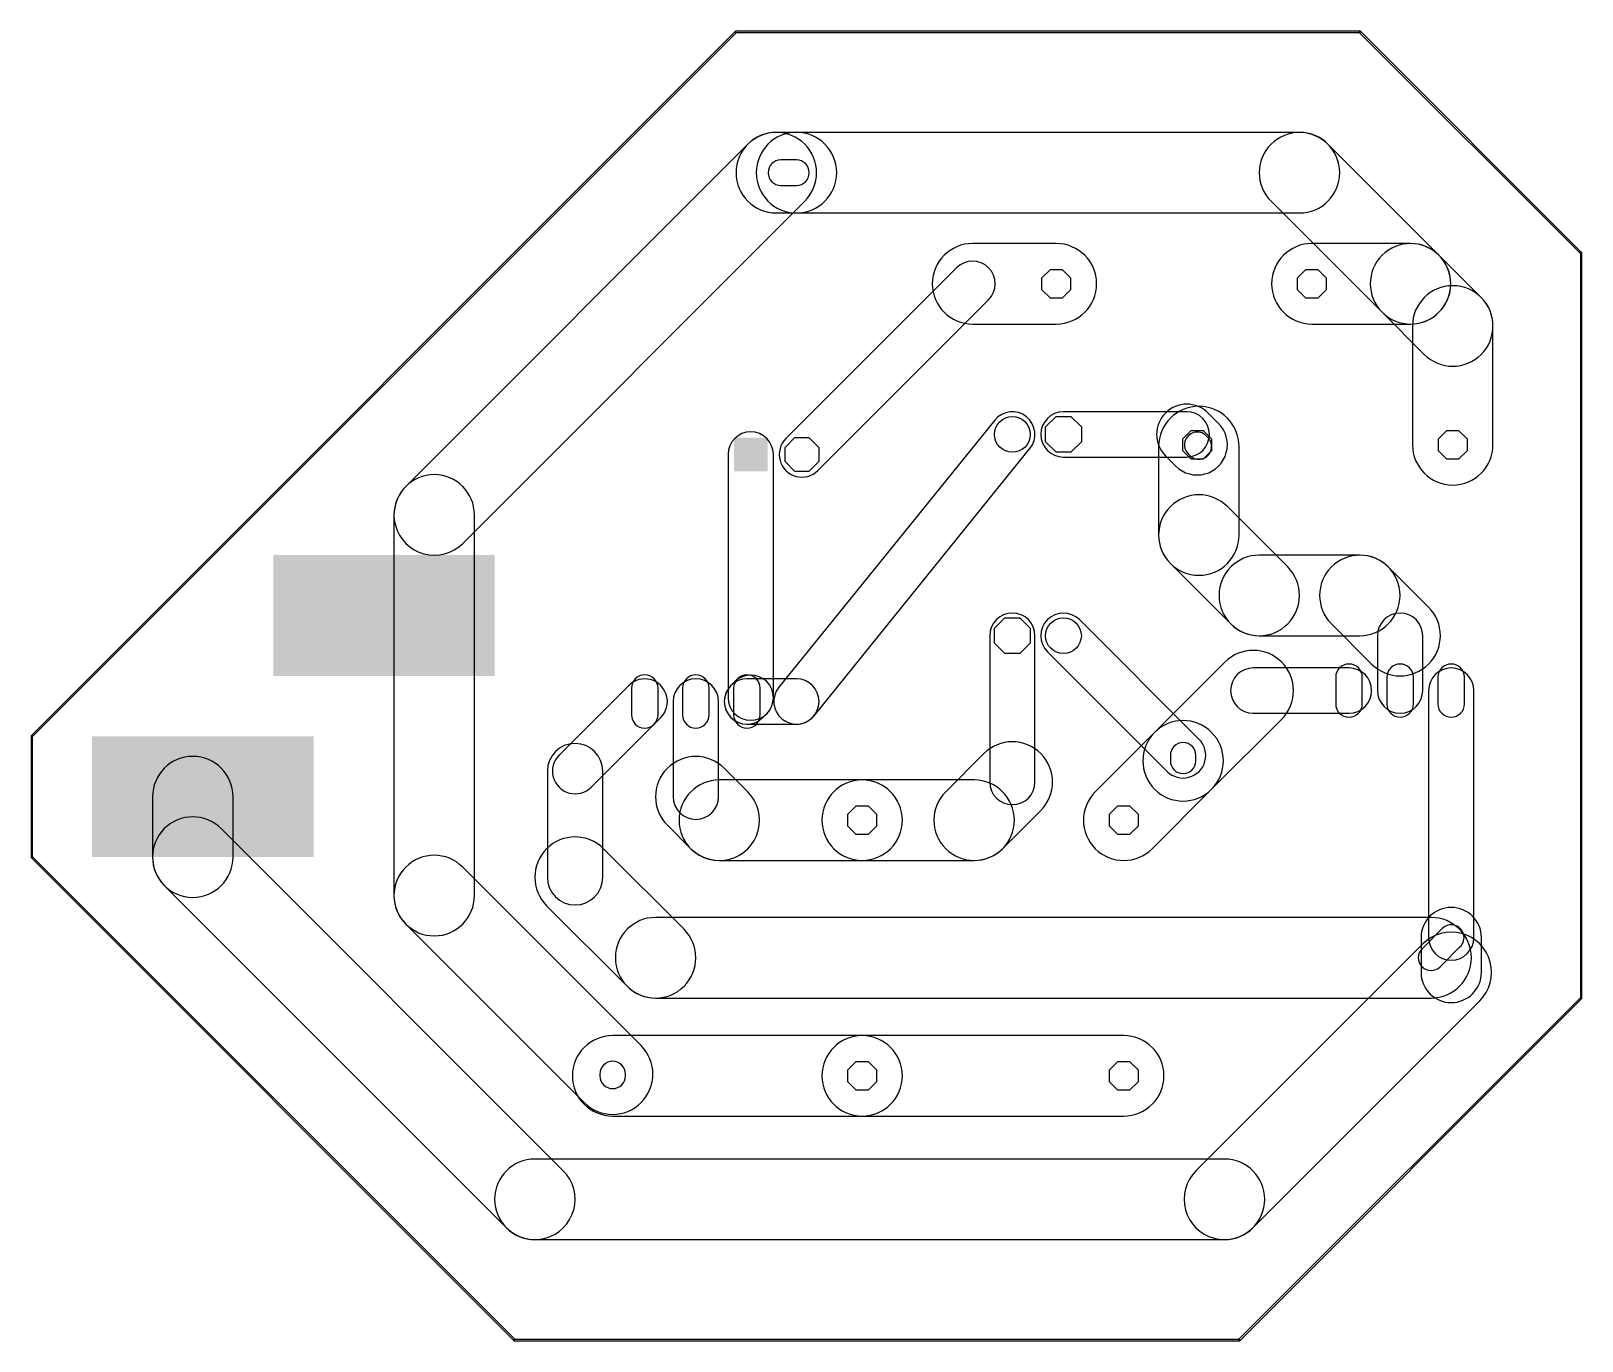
# Model space of a CAD drawing. Extents: x -24 to 53, y -17 to 48.
import ezdxf

# ---------------------------------------------------------------- set-up
doc = ezdxf.new("R2010")
doc.units = 0
for name, color, linetype in [('16', 132, 'CONTINUOUS'), ('17', 122, 'CONTINUOUS'), ('20', 31, 'CONTINUOUS')]:
    doc.layers.add(name, color=color, linetype=linetype)

# ---------------------------------------------------------------- blocks, each defined once
blk = doc.blocks.new('RECT')
blk.add_solid([(-0.5, -0.5), (0.5, -0.5), (-0.5, 0.5), (0.5, 0.5)])
blk = doc.blocks.new('ROUNDP')
blk.add_circle((0, 0), 0.5)
blk = doc.blocks.new('OCTAGONP')
blk.add_lwpolyline([(-0.5, -0.2071), (-0.5, 0.2071), (-0.2071, 0.5), (0.2071, 0.5), (0.5, 0.2071), (0.5, -0.2071), (0.2071, -0.5), (-0.2071, -0.5)], close=True)
blk = doc.blocks.new('SQUAREP')
blk.add_solid([(-0.5, -0.5), (0.5, -0.5), (-0.5, 0.5), (0.5, 0.5)])
blk = doc.blocks.new('LONGP100')
blk.add_lwpolyline([(-0.5, -0.5), (0.5, -0.5, 1), (0.5, 0.5), (-0.5, 0.5, 1)], format="xyb", close=True)

msp = doc.modelspace()

# ---------------------------------------------------------------- linework, layer by layer
at = {"layer": '16'}
for points in [[(11.5858, 42.4142), (-5.4142, 25.4142, 1), (-2.5858, 22.5858), (14.4142, 39.5858, 1)], [(14, 43), (13, 43, 1), (13, 39), (14, 39, 1)], [(39, 43), (14, 43, 1), (14, 39), (39, 39, 1)], [(37.5858, 39.5858), (43.1033, 34.0683, 1), (45.9317, 36.8967), (40.4142, 42.4142, 1)], [(13.228, 40.365), (14, 40.365, 1), (14, 41.635), (13.228, 41.635, 1)], [(26.9145, 37.4825), (22.7525, 37.4825, 1), (22.7525, 33.4825), (26.9145, 33.4825, 1)], [(39.6145, 33.4825), (44.5175, 33.4825, 1), (44.5175, 37.4825), (39.6145, 37.4825, 1)], [(43.1033, 34.0683), (45.2003, 31.9713, 1), (48.0287, 34.7997), (45.9317, 36.8967, 1)], [(21.957, 36.278), (13.4745, 27.7955, 1), (15.0655, 26.2045), (23.548, 34.687, 1)], [(44.6145, 33.3855), (44.6145, 27.4825, 1), (48.6145, 27.4825), (48.6145, 33.3855, 1)], [(32.3363, 26.9393), (32.8538, 26.4218, 1), (34.9752, 28.5432), (34.4577, 29.0607, 1)], [(32, 27.397), (32, 23, 1), (36, 23), (36, 27.397, 1)], [(14.8748, 14.0226), (25.6048, 27.2926, 1), (23.8552, 28.7074), (13.1252, 15.4374, 1)], [(27.27, 26.875), (33.397, 26.875, 1), (33.397, 29.125), (27.27, 29.125, 1)], [(10.605, 27), (10.605, 14.92, 1), (12.855, 14.92), (12.855, 27, 1)], [(33.4655, 27.0335), (33.551, 26.948, 1), (34.449, 27.846), (34.3635, 27.9315, 1)], [(-6, 24), (-6, 5.088, 1), (-2, 5.088), (-2, 24, 1)], [(32.5858, 21.5858), (35.5858, 18.5858, 1), (38.4142, 21.4142), (35.4142, 24.4142, 1)], [(37, 18), (42, 18, 1), (42, 22), (37, 22, 1)], [(45.4142, 19.4142), (43.4142, 21.4142, 1), (40.5858, 18.5858), (42.5858, 16.5858, 1)], [(23.605, 18), (23.605, 10.73, 1), (25.855, 10.73), (25.855, 18, 1)], [(26.4745, 17.2045), (32.4205, 11.2585, 1), (34.0115, 12.8495), (28.0655, 18.7955, 1)], [(45.125, 15.27), (45.125, 18, 1), (42.875, 18), (42.875, 15.27, 1)], [(34.6302, 10.3698), (38.1162, 13.8558, 1), (35.2878, 16.6842), (31.8018, 13.1982, 1)], [(36.702, 14.145), (41.46, 14.145, 1), (41.46, 16.395), (36.702, 16.395, 1)], [(45.415, 15.27), (45.415, 3, 1), (47.665, 3), (47.665, 15.27, 1)], [(5.6645, 15.5255), (2.2045, 12.0655, 1), (3.7955, 10.4745), (7.2555, 13.9345, 1)], [(7.875, 14.73), (7.875, 10, 1), (10.125, 10), (10.125, 14.73, 1)], [(10.9345, 15.7155), (10.7445, 15.5255, 1), (12.3355, 13.9345), (12.5255, 14.1245, 1)], [(11.54, 13.605), (14, 13.605, 1), (14, 15.855), (11.54, 15.855, 1)], [(31.6787, 7.4183), (34.6302, 10.3698, 1), (31.8018, 13.1982), (28.8503, 10.2467, 1)], [(1.625, 11.27), (1.625, 6, 1), (4.375, 6), (4.375, 11.27, 1)], [(23.3158, 12.1442), (21.4183, 10.2467, 1), (24.2467, 7.4183), (26.1442, 9.3158, 1)], [(32.581, 12.054), (32.581, 11.784, 1), (33.851, 11.784), (33.851, 12.054, 1)], [(-14, 7), (-14, 10, 1), (-18, 10), (-18, 7, 1)], [(7.5858, 8.5858), (8.7533, 7.4183, 1), (11.5817, 10.2467), (10.4142, 11.4142, 1)], [(10.1675, 6.8325), (17.2645, 6.8325, 1), (17.2645, 10.8325), (10.1675, 10.8325, 1)], [(22.8325, 10.8325), (17.2645, 10.8325, 1), (17.2645, 6.8325), (22.8325, 6.8325, 1)], [(2.4142, -8.5858), (-14.5858, 8.4142, 1), (-17.4142, 5.5858), (-0.4142, -11.4142, 1)], [(1.5858, 4.5858), (5.5858, 0.5858, 1), (8.4142, 3.4142), (4.4142, 7.4142, 1)], [(-5.4142, 3.6738), (3.4533, -5.1937, 1), (6.2817, -2.3653), (-2.5858, 6.5022, 1)], [(7, 0), (45.54, 0, 1), (45.54, 4), (7, 4, 1)], [(45.04, 3), (45.04, 1.27, 1), (48.04, 1.27), (48.04, 3, 1)], [(45.1258, 2.6842), (33.8558, -8.5858, 1), (36.6842, -11.4142), (47.9542, -0.1442, 1)], [(45.989, 1.551), (46.989, 2.551, 1), (46.091, 3.449), (45.091, 2.449, 1)], [(4.8675, -5.8675), (17.2645, -5.8675, 1), (17.2645, -1.8675), (4.8675, -1.8675, 1)], [(30.2645, -1.8675), (17.2645, -1.8675, 1), (17.2645, -5.8675), (30.2645, -5.8675, 1)], [(4.2325, -3.7795), (4.2325, -3.8675, 1), (5.5025, -3.8675), (5.5025, -3.7795, 1)], [(35.27, -8), (1, -8, 1), (1, -12), (35.27, -12, 1)]]:
    msp.add_lwpolyline(points, format="xyb", close=True, dxfattribs=at)
at = {"layer": '20'}
for points in [[(10.9731, 48.0269), (-24.0269, 13.0269, 1), (-23.9731, 12.9731), (11.0269, 47.9731, 1)], [(42, 48.0381), (11, 48.0381, 1), (11, 47.9619), (42, 47.9619, 1)], [(53.0269, 37.0269), (42.0269, 48.0269, 1), (41.9731, 47.9731), (52.9731, 36.9731, 1)], [(53.0381, 0), (53.0381, 37, 1), (52.9619, 37), (52.9619, 0, 1)], [(-24.0381, 13), (-24.0381, 7, 1), (-23.9619, 7), (-23.9619, 13, 1)], [(-24.0269, 6.9731), (-0.0269, -17.0269, 1), (0.0269, -16.9731), (-23.9731, 7.0269, 1)], [(36.0269, -17.0269), (53.0269, -0.0269, 1), (52.9731, 0.0269), (35.9731, -16.9731, 1)], [(0, -17.0381), (36, -17.0381, 1), (36, -16.9619), (0, -16.9619, 1)]]:
    msp.add_lwpolyline(points, format="xyb", close=True, dxfattribs=at)

# ---------------------------------------------------------------- block references
at = {"layer": '16', "xscale": 11, "yscale": 6}
for p in [(-6.5, 19), (-15.5, 10)]:
    msp.add_blockref('RECT', p, dxfattribs=at)
at = {"layer": '17'}
for name, p, xscale, yscale in [('OCTAGONP', (26.9145, 35.4825), 1.4224, 1.4224), ('OCTAGONP', (39.6145, 35.4825), 1.4224, 1.4224), ('ROUNDP', (24.73, 28), 1.778, 1.778), ('OCTAGONP', (27.27, 28), 1.778, 1.778), ('OCTAGONP', (33.9145, 27.4825), 1.4224, 1.4224), ('OCTAGONP', (46.6145, 27.4825), 1.4224, 1.4224)]:
    msp.add_blockref(name, p, dxfattribs=dict(at, xscale=xscale, yscale=yscale))
for name, p, xscale, yscale, rotation in [('SQUAREP', (11.73, 27), 1.6764, 1.6764, 180), ('OCTAGONP', (14.27, 27), 1.6764, 1.6764, 180), ('OCTAGONP', (24.73, 18), 1.778, 1.778, 180), ('ROUNDP', (27.27, 18), 1.778, 1.778, 180), ('LONGP100', (41.46, 15.27), 1.3208, 1.3208, 270), ('LONGP100', (44, 15.27), 1.3208, 1.3208, 270), ('LONGP100', (46.54, 15.27), 1.3208, 1.3208, 270), ('LONGP100', (6.46, 14.73), 1.3208, 1.3208, 90), ('LONGP100', (9, 14.73), 1.3208, 1.3208, 90), ('LONGP100', (11.54, 14.73), 1.3208, 1.3208, 90), ('OCTAGONP', (17.2645, 8.8325), 1.4224, 1.4224, 270), ('OCTAGONP', (30.2645, 8.8325), 1.4224, 1.4224, 270), ('OCTAGONP', (17.2645, -3.8675), 1.4224, 1.4224, 270), ('OCTAGONP', (30.2645, -3.8675), 1.4224, 1.4224, 270)]:
    msp.add_blockref(name, p, dxfattribs=dict(at, xscale=xscale, yscale=yscale, rotation=rotation))

doc.saveas('drawing.dxf')
